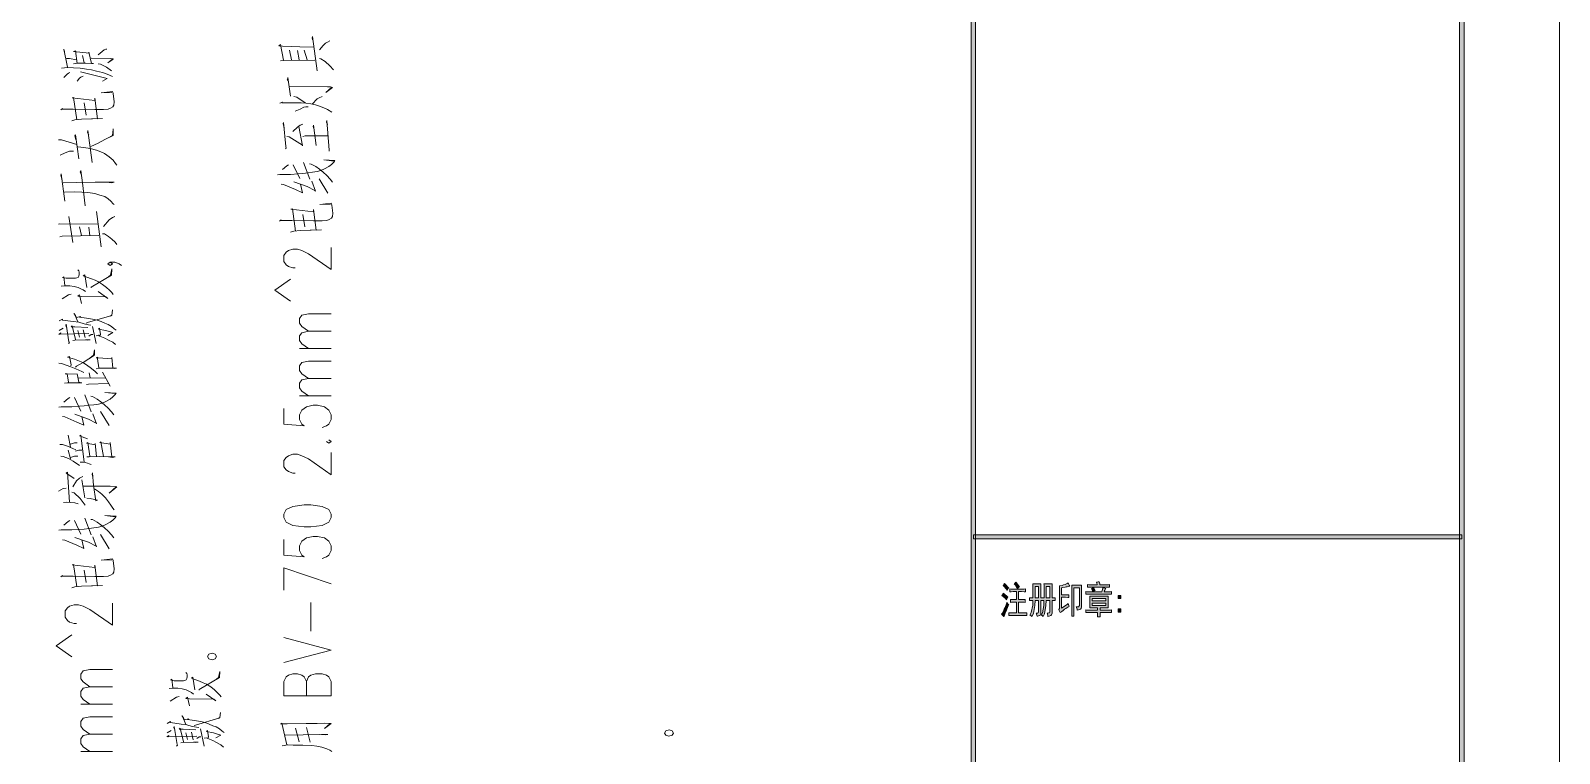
# Model space of a CAD drawing. Header units: millimetres. Extents: x 805 to 6044844, y 120 to 7887884.
# Drawn here: x 6021351 to 6044844, y 7839921 to 7851019 of the extents above; entities that cross this region are included whole.
import ezdxf

# ---------------------------------------------------------------- set-up
doc = ezdxf.new("R2010")
doc.units = ezdxf.units.MM

msp = doc.modelspace()

# ---------------------------------------------------------------- hatches: boundary and pattern name
h = msp.add_hatch(color=0)
h.dxf.hatch_style = 2
h.paths.add_polyline_path([(6035873, 7800292), (6035803, 7800292), (6035803, 7886384), (6035873, 7886384)])
h = msp.add_hatch(color=0)
h.dxf.hatch_style = 2
h.paths.add_polyline_path([(6043379, 7800257), (6043309, 7800327), (6043309, 7886350), (6043379, 7886420)])
h = msp.add_hatch(color=0)
h.dxf.hatch_style = 2
h.paths.add_polyline_path([(6025934, 7846281), (6025932, 7846283), (6025934, 7846285), (6025936, 7846283)])
h = msp.add_hatch(color=0)
h.dxf.hatch_style = 2
h.paths.add_polyline_path([(6035839, 7843213), (6035839, 7843277), (6043344, 7843277), (6043344, 7843213)])
h = msp.add_hatch(color=0)
h.dxf.hatch_style = 2
h.paths.add_polyline_path([(6036298, 7842380), (6036318, 7842363), (6036352, 7842333), (6036367, 7842319), (6036362, 7842311), (6036352, 7842291), (6036346, 7842278), (6036330, 7842298), (6036296, 7842331), (6036278, 7842344), (6036283, 7842350), (6036293, 7842369)])
h = msp.add_hatch(color=0)
h.dxf.hatch_style = 2
h.paths.add_polyline_path([(6036318, 7842531), (6036339, 7842510), (6036370, 7842474), (6036381, 7842459), (6036373, 7842451), (6036361, 7842434), (6036358, 7842425), (6036343, 7842448), (6036312, 7842483), (6036295, 7842497), (6036301, 7842505), (6036312, 7842522)])
h = msp.add_hatch(color=0)
h.dxf.hatch_style = 2
h.paths.add_polyline_path([(6036565, 7842443), (6036581, 7842443), (6036618, 7842444), (6036639, 7842445), (6036639, 7842402), (6036617, 7842403), (6036580, 7842405), (6036567, 7842405), (6036533, 7842405), (6036533, 7842281), (6036565, 7842281), (6036579, 7842281), (6036613, 7842282), (6036633, 7842283), (6036633, 7842240), (6036614, 7842241), (6036580, 7842242), (6036565, 7842242), (6036533, 7842242), (6036533, 7842078), (6036575, 7842078), (6036595, 7842078), (6036638, 7842079), (6036660, 7842080), (6036660, 7842037), (6036638, 7842039), (6036596, 7842040), (6036577, 7842040), (6036454, 7842040), (6036432, 7842040), (6036395, 7842039), (6036381, 7842037), (6036381, 7842080), (6036395, 7842079), (6036432, 7842078), (6036455, 7842078), (6036499, 7842078), (6036499, 7842242), (6036472, 7842242), (6036456, 7842242), (6036426, 7842241), (6036411, 7842240), (6036411, 7842283), (6036426, 7842282), (6036457, 7842281), (6036474, 7842281), (6036499, 7842281), (6036499, 7842405), (6036467, 7842405), (6036450, 7842405), (6036417, 7842403), (6036399, 7842402), (6036399, 7842445), (6036417, 7842444), (6036451, 7842443), (6036469, 7842443)])
h = msp.add_hatch(color=0)
h.dxf.hatch_style = 2
h.paths.add_polyline_path([(6036467, 7842524), (6036473, 7842530), (6036485, 7842543), (6036491, 7842551), (6036502, 7842539), (6036529, 7842503), (6036545, 7842479), (6036538, 7842472), (6036524, 7842458), (6036518, 7842450), (6036503, 7842473), (6036478, 7842510)])
h = msp.add_hatch(color=0)
h.paths.add_polyline_path([(6036874, 7842522), (6036873, 7842505), (6036873, 7842464), (6036873, 7842441), (6036873, 7842308), (6036925, 7842308), (6036925, 7842443), (6036925, 7842464), (6036924, 7842504), (6036923, 7842522), (6037048, 7842522), (6037047, 7842506), (6037047, 7842465), (6037047, 7842441), (6037047, 7842308), (6037058, 7842308), (6037084, 7842309), (6037097, 7842310), (6037097, 7842267), (6037083, 7842268), (6037057, 7842269), (6037047, 7842269), (6037047, 7842094), (6037047, 7842073), (6037040, 7842048), (6037034, 7842043), (6037027, 7842038), (6037003, 7842028), (6036985, 7842024), (6036984, 7842039), (6036976, 7842064), (6036970, 7842076), (6036982, 7842076), (6036997, 7842077), (6037002, 7842078), (6037006, 7842079), (6037013, 7842092), (6037014, 7842103), (6037014, 7842269), (6036955, 7842269), (6036954, 7842190), (6036932, 7842066), (6036911, 7842020), (6036904, 7842028), (6036888, 7842041), (6036879, 7842044), (6036900, 7842080), (6036922, 7842193), (6036923, 7842269), (6036873, 7842269), (6036873, 7842080), (6036873, 7842063), (6036865, 7842043), (6036857, 7842040), (6036849, 7842036), (6036829, 7842029), (6036819, 7842026), (6036816, 7842037), (6036808, 7842062), (6036803, 7842076), (6036813, 7842076), (6036827, 7842076), (6036831, 7842077), (6036835, 7842078), (6036839, 7842087), (6036841, 7842096), (6036841, 7842269), (6036786, 7842269), (6036785, 7842193), (6036761, 7842069), (6036739, 7842022), (6036732, 7842029), (6036714, 7842041), (6036705, 7842044), (6036728, 7842086), (6036751, 7842198), (6036752, 7842269), (6036742, 7842269), (6036715, 7842268), (6036700, 7842267), (6036700, 7842310), (6036714, 7842309), (6036742, 7842308), (6036754, 7842308), (6036754, 7842438), (6036754, 7842463), (6036754, 7842505), (6036752, 7842522)])
h.paths.add_polyline_path([(6037014, 7842308), (6037014, 7842481), (6036957, 7842481), (6036957, 7842308)])
h.paths.add_polyline_path([(6036841, 7842308), (6036841, 7842481), (6036786, 7842481), (6036786, 7842308)])
h = msp.add_hatch(color=0)
h.dxf.hatch_style = 2
h.paths.add_polyline_path([(6037308, 7842177), (6037291, 7842167), (6037258, 7842145), (6037241, 7842133), (6037225, 7842121), (6037191, 7842096), (6037173, 7842083), (6037167, 7842095), (6037156, 7842117), (6037150, 7842128), (6037154, 7842131), (6037160, 7842147), (6037161, 7842159), (6037161, 7842395), (6037161, 7842428), (6037160, 7842478), (6037160, 7842495), (6037169, 7842495), (6037201, 7842501), (6037225, 7842507), (6037248, 7842514), (6037282, 7842529), (6037293, 7842538), (6037299, 7842525), (6037312, 7842502), (6037320, 7842490), (6037309, 7842487), (6037282, 7842480), (6037265, 7842476), (6037249, 7842473), (6037214, 7842467), (6037195, 7842463), (6037195, 7842353), (6037236, 7842353), (6037252, 7842353), (6037287, 7842354), (6037306, 7842355), (6037306, 7842314), (6037289, 7842315), (6037253, 7842317), (6037236, 7842317), (6037195, 7842317), (6037195, 7842150), (6037232, 7842175), (6037283, 7842212), (6037297, 7842224), (6037298, 7842212), (6037304, 7842188)])
h = msp.add_hatch(color=0)
h.dxf.hatch_style = 2
h.paths.add_polyline_path([(6037501, 7842504), (6037500, 7842480), (6037499, 7842433), (6037499, 7842409), (6037499, 7842190), (6037499, 7842171), (6037494, 7842145), (6037488, 7842140), (6037483, 7842135), (6037454, 7842125), (6037431, 7842121), (6037431, 7842135), (6037423, 7842159), (6037416, 7842171), (6037427, 7842171), (6037445, 7842172), (6037452, 7842173), (6037459, 7842174), (6037466, 7842184), (6037467, 7842193), (6037467, 7842465), (6037383, 7842465), (6037383, 7842028), (6037350, 7842028), (6037351, 7842057), (6037352, 7842115), (6037352, 7842146), (6037352, 7842402), (6037352, 7842427), (6037351, 7842478), (6037350, 7842504)])
h = msp.add_hatch(color=0)
h.dxf.hatch_style = 2
h.paths.add_polyline_path([(6037895, 7842402), (6037911, 7842402), (6037944, 7842403), (6037960, 7842405), (6037960, 7842364), (6037944, 7842365), (6037911, 7842366), (6037895, 7842366), (6037629, 7842366), (6037613, 7842366), (6037581, 7842365), (6037565, 7842364), (6037565, 7842405), (6037582, 7842403), (6037614, 7842402), (6037629, 7842402), (6037812, 7842402), (6037818, 7842424), (6037826, 7842456), (6037827, 7842465), (6037836, 7842463), (6037859, 7842458), (6037873, 7842454), (6037869, 7842449), (6037862, 7842436), (6037859, 7842428), (6037855, 7842421), (6037851, 7842408), (6037849, 7842402)])
h = msp.add_hatch(color=0)
h.dxf.hatch_style = 2
h.paths.add_polyline_path([(6037770, 7842555), (6037774, 7842543), (6037780, 7842520), (6037781, 7842510), (6037881, 7842510), (6037893, 7842510), (6037917, 7842511), (6037930, 7842513), (6037930, 7842472), (6037917, 7842473), (6037893, 7842474), (6037883, 7842474), (6037651, 7842474), (6037636, 7842474), (6037607, 7842473), (6037593, 7842472), (6037593, 7842513), (6037611, 7842511), (6037639, 7842510), (6037649, 7842510), (6037741, 7842510), (6037741, 7842516), (6037736, 7842536), (6037732, 7842549), (6037740, 7842551), (6037758, 7842554)])
h = msp.add_hatch(color=0)
h.dxf.hatch_style = 2
h.paths.add_polyline_path([(6037655, 7842452), (6037662, 7842456), (6037680, 7842462), (6037690, 7842465), (6037695, 7842454), (6037706, 7842431), (6037712, 7842421), (6037702, 7842417), (6037684, 7842410), (6037677, 7842407), (6037671, 7842419), (6037659, 7842442)])
h = msp.add_hatch(color=0)
h.dxf.hatch_style = 2
h.paths.add_polyline_path([(6036381, 7842207), (6036371, 7842186), (6036351, 7842135), (6036340, 7842104), (6036328, 7842073), (6036312, 7842029), (6036308, 7842017), (6036300, 7842028), (6036281, 7842048), (6036271, 7842056), (6036280, 7842067), (6036302, 7842106), (6036313, 7842133), (6036325, 7842161), (6036346, 7842215), (6036355, 7842240), (6036361, 7842230), (6036374, 7842213)])
h = msp.add_hatch(color=0)
h.paths.add_polyline_path([(6037911, 7842333), (6037911, 7842309), (6037910, 7842264), (6037910, 7842242), (6037910, 7842222), (6037911, 7842179), (6037911, 7842157), (6037785, 7842157), (6037785, 7842121), (6037893, 7842121), (6037909, 7842121), (6037943, 7842122), (6037962, 7842123), (6037962, 7842083), (6037944, 7842084), (6037910, 7842085), (6037893, 7842085), (6037785, 7842085), (6037785, 7842068), (6037786, 7842034), (6037786, 7842017), (6037746, 7842017), (6037746, 7842034), (6037748, 7842068), (6037748, 7842085), (6037633, 7842085), (6037619, 7842085), (6037585, 7842084), (6037565, 7842083), (6037565, 7842123), (6037584, 7842122), (6037618, 7842121), (6037631, 7842121), (6037748, 7842121), (6037748, 7842157), (6037626, 7842157), (6037627, 7842179), (6037627, 7842223), (6037627, 7842245), (6037627, 7842266), (6037627, 7842310), (6037626, 7842333)])
h.paths.add_polyline_path([(6037874, 7842261), (6037874, 7842297), (6037663, 7842297), (6037663, 7842261)])
h.paths.add_polyline_path([(6037874, 7842193), (6037874, 7842227), (6037663, 7842227), (6037663, 7842193)])
h = msp.add_hatch(color=0)
h.dxf.hatch_style = 2
h.paths.add_polyline_path([(6038102, 7842297), (6038063, 7842297), (6038063, 7842346), (6038102, 7842346)])
h = msp.add_hatch(color=0)
h.dxf.hatch_style = 2
h.paths.add_polyline_path([(6038102, 7842090), (6038063, 7842090), (6038063, 7842139), (6038102, 7842139)])

# ---------------------------------------------------------------- linework, layer by layer
at = {"color": 0, "lineweight": 0}
for points in [[(5918705, 7798792), (5918705, 7887884), (6044844, 7887884), (6044844, 7798792)], [(6035873, 7800292), (6035803, 7800292), (6035803, 7886384), (6035873, 7886384)], [(6043379, 7800257), (6043309, 7800327), (6043309, 7886350), (6043379, 7886420)], [(6025243, 7843543), (6025277, 7843470), (6025381, 7843422), (6025554, 7843398), (6025658, 7843398), (6025831, 7843422), (6025935, 7843470), (6025970, 7843543), (6025970, 7843592), (6025935, 7843664), (6025831, 7843713), (6025658, 7843737), (6025554, 7843737), (6025381, 7843713), (6025277, 7843664), (6025243, 7843592)], [(6035839, 7843213), (6035839, 7843277), (6043344, 7843277), (6043344, 7843213)], [(6036298, 7842380), (6036318, 7842363), (6036352, 7842333), (6036367, 7842319), (6036362, 7842311), (6036352, 7842291), (6036346, 7842278), (6036330, 7842298), (6036296, 7842331), (6036278, 7842344), (6036283, 7842350), (6036293, 7842369)], [(6036318, 7842531), (6036339, 7842510), (6036370, 7842474), (6036381, 7842459), (6036373, 7842451), (6036361, 7842434), (6036358, 7842425), (6036343, 7842448), (6036312, 7842483), (6036295, 7842497), (6036301, 7842505), (6036312, 7842522)], [(6036565, 7842443), (6036581, 7842443), (6036618, 7842444), (6036639, 7842445), (6036639, 7842402), (6036617, 7842403), (6036580, 7842405), (6036567, 7842405), (6036533, 7842405), (6036533, 7842281), (6036565, 7842281), (6036579, 7842281), (6036613, 7842282), (6036633, 7842283), (6036633, 7842240), (6036614, 7842241), (6036580, 7842242), (6036565, 7842242), (6036533, 7842242), (6036533, 7842078), (6036575, 7842078), (6036595, 7842078), (6036638, 7842079), (6036660, 7842080), (6036660, 7842037), (6036638, 7842039), (6036596, 7842040), (6036577, 7842040), (6036454, 7842040), (6036432, 7842040), (6036395, 7842039), (6036381, 7842037), (6036381, 7842080), (6036395, 7842079), (6036432, 7842078), (6036455, 7842078), (6036499, 7842078), (6036499, 7842242), (6036472, 7842242), (6036456, 7842242), (6036426, 7842241), (6036411, 7842240), (6036411, 7842283), (6036426, 7842282), (6036457, 7842281), (6036474, 7842281), (6036499, 7842281), (6036499, 7842405), (6036467, 7842405), (6036450, 7842405), (6036417, 7842403), (6036399, 7842402), (6036399, 7842445), (6036417, 7842444), (6036451, 7842443), (6036469, 7842443)], [(6036467, 7842524), (6036473, 7842530), (6036485, 7842543), (6036491, 7842551), (6036502, 7842539), (6036529, 7842503), (6036545, 7842479), (6036538, 7842472), (6036524, 7842458), (6036518, 7842450), (6036503, 7842473), (6036478, 7842510)], [(6036874, 7842522), (6036873, 7842505), (6036873, 7842464), (6036873, 7842441), (6036873, 7842308), (6036925, 7842308), (6036925, 7842443), (6036925, 7842464), (6036924, 7842504), (6036923, 7842522), (6037048, 7842522), (6037047, 7842506), (6037047, 7842465), (6037047, 7842441), (6037047, 7842308), (6037058, 7842308), (6037084, 7842309), (6037097, 7842310), (6037097, 7842267), (6037083, 7842268), (6037057, 7842269), (6037047, 7842269), (6037047, 7842094), (6037047, 7842073), (6037040, 7842048), (6037034, 7842043), (6037027, 7842038), (6037003, 7842028), (6036985, 7842024), (6036984, 7842039), (6036976, 7842064), (6036970, 7842076), (6036982, 7842076), (6036997, 7842077), (6037002, 7842078), (6037006, 7842079), (6037013, 7842092), (6037014, 7842103), (6037014, 7842269), (6036955, 7842269), (6036954, 7842190), (6036932, 7842066), (6036911, 7842020), (6036904, 7842028), (6036888, 7842041), (6036879, 7842044), (6036900, 7842080), (6036922, 7842193), (6036923, 7842269), (6036873, 7842269), (6036873, 7842080), (6036873, 7842063), (6036865, 7842043), (6036857, 7842040), (6036849, 7842036), (6036829, 7842029), (6036819, 7842026), (6036816, 7842037), (6036808, 7842062), (6036803, 7842076), (6036813, 7842076), (6036827, 7842076), (6036831, 7842077), (6036835, 7842078), (6036839, 7842087), (6036841, 7842096), (6036841, 7842269), (6036786, 7842269), (6036785, 7842193), (6036761, 7842069), (6036739, 7842022), (6036732, 7842029), (6036714, 7842041), (6036705, 7842044), (6036728, 7842086), (6036751, 7842198), (6036752, 7842269), (6036742, 7842269), (6036715, 7842268), (6036700, 7842267), (6036700, 7842310), (6036714, 7842309), (6036742, 7842308), (6036754, 7842308), (6036754, 7842438), (6036754, 7842463), (6036754, 7842505), (6036752, 7842522)], [(6036841, 7842308), (6036841, 7842481), (6036786, 7842481), (6036786, 7842308)], [(6037014, 7842308), (6037014, 7842481), (6036957, 7842481), (6036957, 7842308)], [(6037308, 7842177), (6037291, 7842167), (6037258, 7842145), (6037241, 7842133), (6037225, 7842121), (6037191, 7842096), (6037173, 7842083), (6037167, 7842095), (6037156, 7842117), (6037150, 7842128), (6037154, 7842131), (6037160, 7842147), (6037161, 7842159), (6037161, 7842395), (6037161, 7842428), (6037160, 7842478), (6037160, 7842495), (6037169, 7842495), (6037201, 7842501), (6037225, 7842507), (6037248, 7842514), (6037282, 7842529), (6037293, 7842538), (6037299, 7842525), (6037312, 7842502), (6037320, 7842490), (6037309, 7842487), (6037282, 7842480), (6037265, 7842476), (6037249, 7842473), (6037214, 7842467), (6037195, 7842463), (6037195, 7842353), (6037236, 7842353), (6037252, 7842353), (6037287, 7842354), (6037306, 7842355), (6037306, 7842314), (6037289, 7842315), (6037253, 7842317), (6037236, 7842317), (6037195, 7842317), (6037195, 7842150), (6037232, 7842175), (6037283, 7842212), (6037297, 7842224), (6037298, 7842212), (6037304, 7842188)], [(6037501, 7842504), (6037500, 7842480), (6037499, 7842433), (6037499, 7842409), (6037499, 7842190), (6037499, 7842171), (6037494, 7842145), (6037488, 7842140), (6037483, 7842135), (6037454, 7842125), (6037431, 7842121), (6037431, 7842135), (6037423, 7842159), (6037416, 7842171), (6037427, 7842171), (6037445, 7842172), (6037452, 7842173), (6037459, 7842174), (6037466, 7842184), (6037467, 7842193), (6037467, 7842465), (6037383, 7842465), (6037383, 7842028), (6037350, 7842028), (6037351, 7842057), (6037352, 7842115), (6037352, 7842146), (6037352, 7842402), (6037352, 7842427), (6037351, 7842478), (6037350, 7842504)], [(6037895, 7842402), (6037911, 7842402), (6037944, 7842403), (6037960, 7842405), (6037960, 7842364), (6037944, 7842365), (6037911, 7842366), (6037895, 7842366), (6037629, 7842366), (6037613, 7842366), (6037581, 7842365), (6037565, 7842364), (6037565, 7842405), (6037582, 7842403), (6037614, 7842402), (6037629, 7842402), (6037812, 7842402), (6037818, 7842424), (6037826, 7842456), (6037827, 7842465), (6037836, 7842463), (6037859, 7842458), (6037873, 7842454), (6037869, 7842449), (6037862, 7842436), (6037859, 7842428), (6037855, 7842421), (6037851, 7842408), (6037849, 7842402)], [(6037770, 7842555), (6037774, 7842543), (6037780, 7842520), (6037781, 7842510), (6037881, 7842510), (6037893, 7842510), (6037917, 7842511), (6037930, 7842513), (6037930, 7842472), (6037917, 7842473), (6037893, 7842474), (6037883, 7842474), (6037651, 7842474), (6037636, 7842474), (6037607, 7842473), (6037593, 7842472), (6037593, 7842513), (6037611, 7842511), (6037639, 7842510), (6037649, 7842510), (6037741, 7842510), (6037741, 7842516), (6037736, 7842536), (6037732, 7842549), (6037740, 7842551), (6037758, 7842554)], [(6037655, 7842452), (6037662, 7842456), (6037680, 7842462), (6037690, 7842465), (6037695, 7842454), (6037706, 7842431), (6037712, 7842421), (6037702, 7842417), (6037684, 7842410), (6037677, 7842407), (6037671, 7842419), (6037659, 7842442)], [(6036381, 7842207), (6036371, 7842186), (6036351, 7842135), (6036340, 7842104), (6036328, 7842073), (6036312, 7842029), (6036308, 7842017), (6036300, 7842028), (6036281, 7842048), (6036271, 7842056), (6036280, 7842067), (6036302, 7842106), (6036313, 7842133), (6036325, 7842161), (6036346, 7842215), (6036355, 7842240), (6036361, 7842230), (6036374, 7842213)], [(6037911, 7842333), (6037911, 7842309), (6037910, 7842264), (6037910, 7842242), (6037910, 7842222), (6037911, 7842179), (6037911, 7842157), (6037785, 7842157), (6037785, 7842121), (6037893, 7842121), (6037909, 7842121), (6037943, 7842122), (6037962, 7842123), (6037962, 7842083), (6037944, 7842084), (6037910, 7842085), (6037893, 7842085), (6037785, 7842085), (6037785, 7842068), (6037786, 7842034), (6037786, 7842017), (6037746, 7842017), (6037746, 7842034), (6037748, 7842068), (6037748, 7842085), (6037633, 7842085), (6037619, 7842085), (6037585, 7842084), (6037565, 7842083), (6037565, 7842123), (6037584, 7842122), (6037618, 7842121), (6037631, 7842121), (6037748, 7842121), (6037748, 7842157), (6037626, 7842157), (6037627, 7842179), (6037627, 7842223), (6037627, 7842245), (6037627, 7842266), (6037627, 7842310), (6037626, 7842333)], [(6037874, 7842261), (6037874, 7842297), (6037663, 7842297), (6037663, 7842261)], [(6037874, 7842193), (6037874, 7842227), (6037663, 7842227), (6037663, 7842193)], [(6038102, 7842297), (6038063, 7842297), (6038063, 7842346), (6038102, 7842346)], [(6038102, 7842090), (6038063, 7842090), (6038063, 7842139), (6038102, 7842139)], [(6024139, 7841457), (6024089, 7841442), (6024069, 7841407), (6024089, 7841373), (6024139, 7841358), (6024189, 7841373), (6024210, 7841407), (6024189, 7841442)], [(6031162, 7840283), (6031111, 7840269), (6031091, 7840233), (6031111, 7840198), (6031161, 7840184), (6031212, 7840198), (6031232, 7840233), (6031212, 7840269)]]:
    msp.add_lwpolyline(points, close=True, dxfattribs=at)
for points in [[(6025238, 7850567), (6025189, 7850805), (6025167, 7850785), (6025224, 7850781), (6025486, 7850770), (6025698, 7850766)], [(6025755, 7850403), (6025685, 7850929), (6025678, 7850909), (6025685, 7850875)], [(6025791, 7850721), (6025848, 7850790), (6025883, 7850825), (6025912, 7850840), (6025947, 7850860)], [(6021920, 7850458), (6021863, 7850735), (6021863, 7850721), (6021870, 7850696)], [(6021905, 7850592), (6021948, 7850592), (6022054, 7850572)], [(6022012, 7850507), (6022061, 7850518), (6022196, 7850518), (6022316, 7850512), (6022288, 7850512), (6022245, 7850686), (6022252, 7850671), (6022012, 7850696), (6022040, 7850706), (6022068, 7850512)], [(6022175, 7850522), (6022146, 7850636)], [(6022281, 7850597), (6022579, 7850592), (6022614, 7850587), (6022621, 7850582), (6022536, 7850522), (6022607, 7850582)], [(6022387, 7850646), (6022451, 7850696), (6022479, 7850721), (6022508, 7850731), (6022522, 7850735)], [(6025330, 7850716), (6025359, 7850572)], [(6025479, 7850572), (6025451, 7850711)], [(6025557, 7850716), (6025600, 7850572)], [(6025791, 7850592), (6025812, 7850587), (6025876, 7850542), (6025947, 7850478), (6026003, 7850418)], [(6021827, 7850443), (6021920, 7850453), (6022012, 7850448), (6022111, 7850443), (6022210, 7850428), (6022288, 7850418), (6022366, 7850398), (6022458, 7850374), (6022529, 7850349), (6022607, 7850314)], [(6021863, 7850299), (6021913, 7850349), (6021934, 7850364), (6021955, 7850374)], [(6022458, 7850240), (6022529, 7850284), (6022118, 7850388)], [(6022387, 7850507), (6022423, 7850503), (6022515, 7850458), (6022593, 7850403)], [(6025189, 7850552), (6025238, 7850562), (6025720, 7850567)], [(6022068, 7850240), (6022104, 7850289), (6022125, 7850304), (6022161, 7850319)], [(6025344, 7850011), (6025302, 7850299), (6025302, 7850279), (6025295, 7850274), (6025309, 7850245)], [(6025330, 7850161), (6025912, 7850155), (6025961, 7850155), (6025989, 7850146), (6025890, 7850066), (6025975, 7850146)], [(6021813, 7849803), (6021842, 7849823), (6021834, 7849813), (6022005, 7849813), (6022338, 7849808), (6022473, 7849808), (6022543, 7849813), (6022579, 7849828), (6022614, 7849848), (6022628, 7849872), (6022635, 7849927), (6022621, 7850051), (6022614, 7850071), (6022607, 7850081), (6022437, 7850061), (6022600, 7850066)], [(6021984, 7849635), (6022033, 7849649), (6022132, 7849659), (6022288, 7849664), (6022302, 7849664), (6022458, 7849669), (6022380, 7849664), (6022338, 7849981), (6022338, 7849947), (6021991, 7849987), (6022012, 7849992), (6022061, 7849649)], [(6022203, 7849719), (6022175, 7849907)], [(6025182, 7849903), (6025224, 7849922), (6025210, 7849912), (6025387, 7849912), (6025507, 7849907), (6025578, 7849903), (6025656, 7849893), (6025727, 7849878), (6025791, 7849858), (6025855, 7849833), (6025912, 7849808), (6025982, 7849768)], [(6025394, 7850007), (6025444, 7849997), (6025571, 7849907)], [(6025678, 7849888), (6025755, 7849972), (6025784, 7849987), (6025833, 7850007)], [(6025415, 7849783), (6025493, 7849813), (6025550, 7849843), (6025578, 7849848), (6025614, 7849848)], [(6025939, 7849168), (6025939, 7849183), (6025904, 7849640), (6025897, 7849615), (6025912, 7849570)], [(6022090, 7849049), (6022040, 7849416), (6022033, 7849401), (6022047, 7849342)], [(6022232, 7849481), (6022225, 7849456), (6022245, 7849416)], [(6022295, 7848994), (6022232, 7849486)], [(6022274, 7849238), (6022387, 7849292), (6022493, 7849347), (6022621, 7849406), (6022621, 7849510), (6022621, 7849501), (6022607, 7849406), (6022543, 7849372)], [(6025266, 7849203), (6025280, 7849218), (6025273, 7849238), (6025238, 7849610), (6025231, 7849590), (6025245, 7849526)], [(6025288, 7849392), (6025323, 7849387), (6025529, 7849258), (6025529, 7849248), (6025472, 7849546)], [(6025380, 7849471), (6025451, 7849535), (6025493, 7849565), (6025536, 7849580)], [(6025536, 7849392), (6025571, 7849402), (6025926, 7849402)], [(6025741, 7849253), (6025698, 7849565), (6025692, 7849546), (6025706, 7849501)], [(6021778, 7849342), (6021827, 7849342), (6022061, 7849268)], [(6021806, 7849104), (6021884, 7849144), (6021948, 7849168), (6022012, 7849168)], [(6022075, 7849233), (6022168, 7849223), (6022267, 7849208), (6022366, 7849183), (6022430, 7849158), (6022486, 7849129), (6022557, 7849079), (6022621, 7849029), (6022657, 7848980), (6022678, 7848950)], [(6025146, 7848806), (6025182, 7848811), (6025344, 7848811), (6025465, 7848821), (6025536, 7848826), (6025614, 7848836), (6025685, 7848846), (6025755, 7848856), (6025812, 7848871), (6025869, 7848896), (6025932, 7848931), (6025975, 7848965), (6026010, 7849000), (6026025, 7849025), (6025855, 7849035), (6026018, 7849015)], [(6025316, 7848955), (6025288, 7848940), (6025224, 7848886)], [(6025486, 7848747), (6025387, 7848955)], [(6025642, 7848737), (6025543, 7848995)], [(6025635, 7848975), (6025663, 7848970), (6025734, 7848931), (6025791, 7848891), (6025848, 7848846), (6025904, 7848792), (6025954, 7848737), (6025989, 7848692)], [(6021877, 7848399), (6021820, 7848821), (6021813, 7848801), (6021834, 7848722)], [(6021849, 7848682), (6022061, 7848687), (6022345, 7848692), (6022572, 7848692), (6022635, 7848692), (6022593, 7848682), (6022515, 7848692)], [(6022189, 7848330), (6022146, 7848682), (6022125, 7848870), (6022111, 7848851), (6022132, 7848801)], [(6025394, 7848697), (6025600, 7848623), (6025720, 7848564), (6025727, 7848553), (6025671, 7848707)], [(6025919, 7848524), (6025784, 7848742)], [(6021870, 7848538), (6022026, 7848543), (6022139, 7848538), (6022232, 7848533), (6022338, 7848518), (6022416, 7848494), (6022493, 7848469), (6022543, 7848434), (6022586, 7848399), (6022621, 7848360), (6022635, 7848350)], [(6025203, 7848662), (6025238, 7848657), (6025423, 7848578), (6025529, 7848529), (6025500, 7848662)], [(6022437, 7847700), (6022366, 7848240)], [(6025174, 7848092), (6025203, 7848112), (6025196, 7848102), (6025366, 7848102), (6025698, 7848097), (6025833, 7848097), (6025904, 7848102), (6025939, 7848117), (6025975, 7848137), (6025989, 7848162), (6025996, 7848216), (6025982, 7848340), (6025975, 7848360), (6025968, 7848370), (6025798, 7848350), (6025961, 7848355)], [(6025344, 7847923), (6025394, 7847938), (6025493, 7847948), (6025649, 7847953), (6025663, 7847953), (6025819, 7847958), (6025741, 7847953), (6025698, 7848270), (6025698, 7848236), (6025351, 7848276), (6025373, 7848281), (6025423, 7847938)], [(6021778, 7848047), (6021799, 7848052), (6022387, 7848047)], [(6021998, 7847764), (6021941, 7848162)], [(6022132, 7847873), (6022104, 7848008)], [(6022260, 7847869), (6022245, 7848003)], [(6022473, 7848012), (6022557, 7848112), (6022607, 7848151), (6022643, 7848162), (6022579, 7848127)], [(6025564, 7848008), (6025536, 7848196)], [(6021799, 7847854), (6021834, 7847864), (6022402, 7847873)], [(6022458, 7847899), (6022486, 7847899), (6022550, 7847859), (6022600, 7847814), (6022650, 7847769), (6022678, 7847735)], [(6025416, 7847374), (6025381, 7847374), (6025312, 7847398), (6025277, 7847422), (6025243, 7847471), (6025243, 7847567), (6025277, 7847616), (6025312, 7847640), (6025381, 7847665), (6025451, 7847665), (6025520, 7847640), (6025623, 7847592), (6025970, 7847350), (6025970, 7847689)], [(6021877, 7847105), (6021863, 7847240), (6021842, 7847229), (6021898, 7847215), (6021948, 7847215), (6021991, 7847215), (6022040, 7847215), (6022061, 7847220), (6022083, 7847229), (6022090, 7847249), (6022097, 7847274), (6022097, 7847309), (6022090, 7847329), (6022075, 7847344)], [(6022281, 7847071), (6022281, 7847081), (6022593, 7847264), (6022600, 7847359), (6022579, 7847264), (6022550, 7847240)], [(6022574, 7847462), (6022609, 7847438), (6022574, 7847413), (6022540, 7847438), (6022574, 7847462), (6022643, 7847462), (6022712, 7847438), (6022747, 7847413)], [(6021820, 7847096), (6021884, 7847101), (6021955, 7847101), (6022019, 7847091), (6022083, 7847076), (6022125, 7847056), (6022161, 7847036), (6022196, 7847011)], [(6022217, 7847076), (6022182, 7847269), (6022161, 7847255), (6022217, 7847235), (6022288, 7847209), (6022345, 7847185), (6022394, 7847160), (6022458, 7847120), (6022515, 7847076), (6022564, 7847031), (6022600, 7846996), (6022621, 7846967)], [(6025346, 7846865), (6025104, 7847035), (6025346, 7847204)], [(6021834, 7846902), (6021934, 7846962), (6021976, 7846972)], [(6022132, 7846828), (6022104, 7846962), (6022075, 7846942), (6022132, 7846937), (6022508, 7846932), (6022536, 7846907), (6022387, 7847011)], [(6021792, 7846560), (6021842, 7846590), (6021842, 7846575), (6022005, 7846550), (6022090, 7846540), (6022175, 7846516), (6022239, 7846501), (6022274, 7846496)], [(6022075, 7846545), (6022019, 7846679), (6022019, 7846669), (6022040, 7846644), (6022054, 7846614), (6022118, 7846629), (6022104, 7846620), (6022210, 7846605), (6022302, 7846590), (6022373, 7846575), (6022437, 7846550), (6022493, 7846525), (6022543, 7846505), (6022593, 7846476), (6022635, 7846441), (6022664, 7846421)], [(6022203, 7846525), (6022225, 7846535), (6022600, 7846644), (6022607, 7846729), (6022600, 7846649), (6022572, 7846634)], [(6025623, 7846404), (6025520, 7846477), (6025485, 7846526), (6025485, 7846599), (6025520, 7846647), (6025623, 7846671), (6025970, 7846671)], [(6021785, 7846352), (6021813, 7846377), (6021806, 7846357), (6022245, 7846366)], [(6021792, 7846416), (6021849, 7846451)], [(6021934, 7846213), (6021948, 7846227), (6021941, 7846238), (6021898, 7846510), (6021891, 7846496), (6021905, 7846461)], [(6022040, 7846277), (6021991, 7846485), (6021976, 7846470), (6022033, 7846470), (6022232, 7846461)], [(6022075, 7846416), (6022104, 7846312)], [(6022161, 7846426), (6022189, 7846307)], [(6022245, 7846327), (6022281, 7846352), (6022309, 7846352)], [(6022359, 7846213), (6022302, 7846476)], [(6022359, 7846332), (6022387, 7846342), (6022416, 7846327), (6022493, 7846297), (6022550, 7846267), (6022614, 7846233), (6022657, 7846198)], [(6022416, 7846337), (6022423, 7846352), (6022409, 7846451), (6022394, 7846436), (6022501, 7846416), (6022564, 7846396), (6022614, 7846381), (6022536, 7846337)], [(6025623, 7846138), (6025520, 7846211), (6025485, 7846259), (6025485, 7846332), (6025520, 7846380), (6025623, 7846404), (6025970, 7846404)], [(6021998, 7846262), (6022033, 7846267), (6022196, 7846272), (6022267, 7846272), (6022232, 7846267), (6022196, 7846272)], [(6022040, 7845851), (6022054, 7845866), (6022161, 7845925), (6022245, 7845979), (6022316, 7846024), (6022331, 7846039), (6022331, 7846118), (6022316, 7846034), (6022267, 7845994)], [(6025970, 7846138), (6025485, 7846138)], [(6021785, 7845910), (6021827, 7845905), (6021969, 7845855), (6022047, 7845826), (6022139, 7845786), (6022168, 7845771)], [(6021969, 7845870), (6021976, 7845885), (6021948, 7846014), (6021920, 7846005), (6022026, 7845975), (6022104, 7845945), (6022154, 7845920), (6022210, 7845885), (6022288, 7845831), (6022345, 7845786), (6022380, 7845746)], [(6022359, 7845826), (6022394, 7845836), (6022671, 7845836), (6022635, 7845831), (6022614, 7845836), (6022600, 7845999), (6022600, 7845979), (6022387, 7845994), (6022359, 7845994), (6022380, 7846005), (6022380, 7845979), (6022402, 7845841)], [(6025623, 7845678), (6025520, 7845750), (6025485, 7845799), (6025485, 7845872), (6025520, 7845920), (6025623, 7845945), (6025970, 7845945)], [(6021870, 7845603), (6021920, 7845612), (6021984, 7845612), (6022083, 7845612), (6022139, 7845612), (6022090, 7845618), (6022068, 7845751), (6022068, 7845742), (6021884, 7845751), (6021898, 7845751), (6021913, 7845751), (6021934, 7845618)], [(6022083, 7845687), (6022501, 7845682)], [(6022267, 7845687), (6022252, 7845762)], [(6022572, 7845558), (6022458, 7845776)], [(6025623, 7845411), (6025520, 7845484), (6025485, 7845532), (6025485, 7845605), (6025520, 7845654), (6025623, 7845678), (6025970, 7845678)], [(6021785, 7845236), (6021820, 7845240), (6021984, 7845240), (6022104, 7845251), (6022175, 7845255), (6022252, 7845265), (6022323, 7845275), (6022394, 7845285), (6022451, 7845300), (6022508, 7845325), (6022572, 7845360), (6022614, 7845394), (6022650, 7845429), (6022664, 7845454), (6022493, 7845464), (6022657, 7845444)], [(6022281, 7845166), (6022182, 7845424)], [(6022210, 7845583), (6022239, 7845592), (6022543, 7845598)], [(6022274, 7845404), (6022302, 7845399), (6022373, 7845360), (6022430, 7845320), (6022486, 7845275), (6022543, 7845221), (6022593, 7845166), (6022628, 7845121)], [(6025970, 7845411), (6025485, 7845411)], [(6021955, 7845384), (6021927, 7845370), (6021863, 7845315)], [(6022125, 7845176), (6022026, 7845384)], [(6022557, 7844953), (6022423, 7845171)], [(6025243, 7845217), (6025243, 7844975), (6025554, 7844951), (6025520, 7844975), (6025485, 7845048), (6025485, 7845121), (6025520, 7845193), (6025589, 7845241), (6025693, 7845266), (6025762, 7845266), (6025866, 7845241), (6025935, 7845193), (6025970, 7845121), (6025970, 7845048), (6025935, 7844975), (6025900, 7844951), (6025831, 7844926)], [(6021842, 7845092), (6021877, 7845087), (6022061, 7845007), (6022168, 7844958), (6022139, 7845092)], [(6022033, 7845127), (6022239, 7845052), (6022359, 7844992), (6022366, 7844983), (6022309, 7845136)], [(6021962, 7844625), (6021927, 7844809)], [(6022175, 7844392), (6022125, 7844809), (6022104, 7844794), (6022225, 7844749)], [(6022473, 7844477), (6022430, 7844705), (6022416, 7844695), (6022572, 7844670), (6022572, 7844695), (6022600, 7844472)], [(6025900, 7844709), (6025935, 7844684), (6025970, 7844709), (6025935, 7844733)], [(6021799, 7844665), (6021842, 7844665), (6021920, 7844636), (6021998, 7844601), (6022047, 7844581)], [(6021813, 7844482), (6021849, 7844477), (6021934, 7844447), (6022005, 7844407), (6022012, 7844402), (6022068, 7844368), (6022104, 7844343)], [(6021962, 7844442), (6021927, 7844576)], [(6021962, 7844670), (6022026, 7844690), (6022068, 7844690)], [(6021962, 7844462), (6022026, 7844486), (6022075, 7844486)], [(6022040, 7844561), (6022090, 7844576), (6022139, 7844576)], [(6022260, 7844482), (6022232, 7844695), (6022210, 7844685), (6022345, 7844660), (6022345, 7844680), (6022366, 7844477)], [(6022217, 7844472), (6022252, 7844472), (6022416, 7844477), (6022650, 7844472), (6022607, 7844466), (6022550, 7844472)], [(6025416, 7844224), (6025381, 7844224), (6025312, 7844248), (6025277, 7844273), (6025243, 7844321), (6025243, 7844418), (6025277, 7844466), (6025312, 7844491), (6025381, 7844515), (6025451, 7844515), (6025520, 7844491), (6025623, 7844442), (6025970, 7844200), (6025970, 7844539)], [(6021948, 7843777), (6021920, 7844238), (6021898, 7844224), (6021941, 7844199), (6022019, 7844139)], [(6022111, 7844392), (6022161, 7844392), (6022189, 7844388), (6022225, 7844377), (6022252, 7844368), (6022281, 7844358)], [(6022217, 7843837), (6022267, 7843832), (6022380, 7843807), (6022352, 7843797), (6022316, 7844035), (6022302, 7844229), (6022295, 7844204), (6022309, 7844164)], [(6021778, 7843946), (6021849, 7843986), (6021898, 7843995)], [(6021998, 7844015), (6022054, 7844105), (6022104, 7844149), (6022154, 7844174)], [(6022182, 7843842), (6022139, 7844119)], [(6022161, 7844025), (6022572, 7844025), (6022650, 7844021), (6022678, 7844015), (6022557, 7843916), (6022664, 7844015)], [(6021856, 7843772), (6021905, 7843777), (6021962, 7843772), (6022033, 7843767), (6022083, 7843753)], [(6021984, 7843931), (6022019, 7843921), (6022111, 7843832), (6022161, 7843772), (6022189, 7843733)], [(6022331, 7843981), (6022394, 7843941), (6022444, 7843901), (6022501, 7843842), (6022550, 7843782), (6022586, 7843733), (6022614, 7843688), (6022635, 7843658)], [(6021785, 7843346), (6021820, 7843351), (6021984, 7843351), (6022104, 7843360), (6022175, 7843366), (6022252, 7843375), (6022323, 7843386), (6022394, 7843395), (6022451, 7843410), (6022508, 7843435), (6022572, 7843470), (6022614, 7843504), (6022650, 7843539), (6022664, 7843564), (6022493, 7843574), (6022657, 7843554)], [(6022281, 7843276), (6022182, 7843534)], [(6021955, 7843495), (6021927, 7843480), (6021863, 7843425)], [(6022125, 7843286), (6022026, 7843495)], [(6022274, 7843514), (6022302, 7843510), (6022373, 7843470), (6022430, 7843430), (6022486, 7843386), (6022543, 7843331), (6022593, 7843276), (6022628, 7843232)], [(6021842, 7843202), (6021877, 7843197), (6022061, 7843117), (6022168, 7843068), (6022139, 7843202)], [(6022033, 7843236), (6022239, 7843162), (6022359, 7843103), (6022366, 7843093), (6022309, 7843247)], [(6022557, 7843063), (6022423, 7843281)], [(6025243, 7843204), (6025243, 7842962), (6025554, 7842937), (6025520, 7842962), (6025485, 7843035), (6025485, 7843107), (6025520, 7843180), (6025589, 7843228), (6025693, 7843253), (6025762, 7843253), (6025866, 7843228), (6025935, 7843180), (6025970, 7843107), (6025970, 7843035), (6025935, 7842962), (6025900, 7842937), (6025831, 7842913)], [(6021813, 7842632), (6021842, 7842651), (6021834, 7842641), (6022005, 7842641), (6022338, 7842636), (6022473, 7842636), (6022543, 7842641), (6022579, 7842656), (6022614, 7842676), (6022628, 7842701), (6022635, 7842756), (6022621, 7842880), (6022614, 7842899), (6022607, 7842909), (6022437, 7842889), (6022600, 7842895)], [(6021984, 7842463), (6022033, 7842478), (6022132, 7842488), (6022288, 7842493), (6022302, 7842493), (6022458, 7842497), (6022380, 7842493), (6022338, 7842810), (6022338, 7842775), (6021991, 7842815), (6022012, 7842820), (6022061, 7842478)], [(6022203, 7842547), (6022175, 7842736)], [(6025243, 7842429), (6025243, 7842768), (6025970, 7842525)], [(6022055, 7841913), (6022020, 7841913), (6021951, 7841938), (6021917, 7841962), (6021882, 7842010), (6021882, 7842107), (6021917, 7842156), (6021951, 7842180), (6022020, 7842204), (6022089, 7842204), (6022159, 7842180), (6022263, 7842131), (6022609, 7841889), (6022609, 7842228)], [(6025658, 7841799), (6025658, 7842235)], [(6021986, 7841404), (6021743, 7841574), (6021986, 7841743)], [(6025243, 7841314), (6025970, 7841508), (6025243, 7841702)], [(6022263, 7840944), (6022159, 7841017), (6022124, 7841065), (6022124, 7841138), (6022159, 7841186), (6022263, 7841210), (6022609, 7841210)], [(6023941, 7840892), (6023941, 7840901), (6024253, 7841085), (6024260, 7841179), (6024239, 7841085), (6024210, 7841060)], [(6022263, 7840678), (6022159, 7840750), (6022124, 7840799), (6022124, 7840871), (6022159, 7840920), (6022263, 7840944), (6022609, 7840944)], [(6023537, 7840927), (6023523, 7841060), (6023501, 7841051), (6023558, 7841036), (6023608, 7841036), (6023651, 7841036), (6023700, 7841036), (6023721, 7841040), (6023742, 7841051), (6023750, 7841070), (6023757, 7841095), (6023757, 7841129), (6023750, 7841149), (6023735, 7841164)], [(6023877, 7840897), (6023842, 7841090), (6023821, 7841075), (6023877, 7841055), (6023948, 7841031), (6024005, 7841005), (6024054, 7840981), (6024118, 7840941), (6024175, 7840897), (6024224, 7840852), (6024260, 7840817), (6024281, 7840788)], [(6025970, 7840805), (6025243, 7840805), (6025243, 7841023), (6025277, 7841096), (6025312, 7841120), (6025381, 7841144), (6025451, 7841144), (6025520, 7841120), (6025554, 7841096), (6025589, 7841023)], [(6025589, 7840805), (6025589, 7841023), (6025623, 7841096), (6025658, 7841120), (6025727, 7841144), (6025831, 7841144), (6025900, 7841120), (6025935, 7841096), (6025970, 7841023), (6025970, 7840805)], [(6023480, 7840916), (6023544, 7840921), (6023615, 7840921), (6023679, 7840912), (6023742, 7840897), (6023785, 7840877), (6023821, 7840857), (6023856, 7840832)], [(6023494, 7840723), (6023594, 7840782), (6023636, 7840792)], [(6023792, 7840649), (6023764, 7840782), (6023735, 7840763), (6023792, 7840758), (6024168, 7840753), (6024196, 7840728), (6024047, 7840832)], [(6022609, 7840678), (6022124, 7840678)], [(6022263, 7840217), (6022159, 7840290), (6022124, 7840338), (6022124, 7840411), (6022159, 7840460), (6022263, 7840484), (6022609, 7840484)], [(6023735, 7840366), (6023679, 7840500), (6023679, 7840490), (6023700, 7840465), (6023714, 7840435), (6023778, 7840450), (6023764, 7840440), (6023870, 7840425), (6023962, 7840410), (6024033, 7840396), (6024097, 7840371), (6024153, 7840346), (6024203, 7840326), (6024253, 7840296), (6024295, 7840262), (6024324, 7840242)], [(6023863, 7840346), (6023884, 7840356), (6024260, 7840465), (6024267, 7840549), (6024260, 7840470), (6024231, 7840455)], [(6023452, 7840381), (6023501, 7840410), (6023501, 7840396), (6023664, 7840371), (6023750, 7840361), (6023835, 7840336), (6023898, 7840321), (6023934, 7840316)], [(6023452, 7840237), (6023509, 7840272)], [(6023594, 7840034), (6023608, 7840049), (6023601, 7840058), (6023558, 7840331), (6023551, 7840316), (6023565, 7840281)], [(6023700, 7840098), (6023651, 7840306), (6023636, 7840291), (6023693, 7840291), (6023891, 7840281)], [(6023735, 7840237), (6023764, 7840133)], [(6023821, 7840247), (6023849, 7840127)], [(6024019, 7840034), (6023962, 7840296)], [(6024076, 7840157), (6024083, 7840173), (6024069, 7840272), (6024054, 7840257), (6024160, 7840237), (6024224, 7840217), (6024274, 7840202), (6024196, 7840157)], [(6025288, 7840051), (6025210, 7840384), (6025189, 7840374), (6025295, 7840374), (6025585, 7840379), (6025734, 7840379), (6025755, 7840379), (6025862, 7840384), (6025932, 7840379), (6025968, 7840379), (6025869, 7840305), (6025947, 7840374)], [(6025423, 7840309), (6025479, 7840096)], [(6025649, 7840091), (6025592, 7840319)], [(6022263, 7839951), (6022159, 7840023), (6022124, 7840072), (6022124, 7840145), (6022159, 7840193), (6022263, 7840217), (6022609, 7840217)], [(6023445, 7840173), (6023473, 7840197), (6023466, 7840177), (6023905, 7840187)], [(6023658, 7840083), (6023693, 7840088), (6023856, 7840093), (6023927, 7840093), (6023891, 7840088), (6023856, 7840093)], [(6023905, 7840147), (6023941, 7840173), (6023969, 7840173)], [(6024019, 7840153), (6024047, 7840162), (6024076, 7840147), (6024153, 7840118), (6024210, 7840088), (6024274, 7840053), (6024317, 7840018)], [(6025217, 7840037), (6025302, 7840051), (6025387, 7840046), (6025536, 7840046), (6025671, 7840042), (6025748, 7840031), (6025826, 7840017), (6025904, 7839992), (6025947, 7839972), (6025982, 7839952)], [(6025259, 7840200), (6025819, 7840210), (6025919, 7840210), (6025876, 7840205), (6025791, 7840210)], [(6022609, 7839951), (6022124, 7839951)]]:
    msp.add_lwpolyline(points, dxfattribs=at)

doc.saveas('drawing.dxf')
